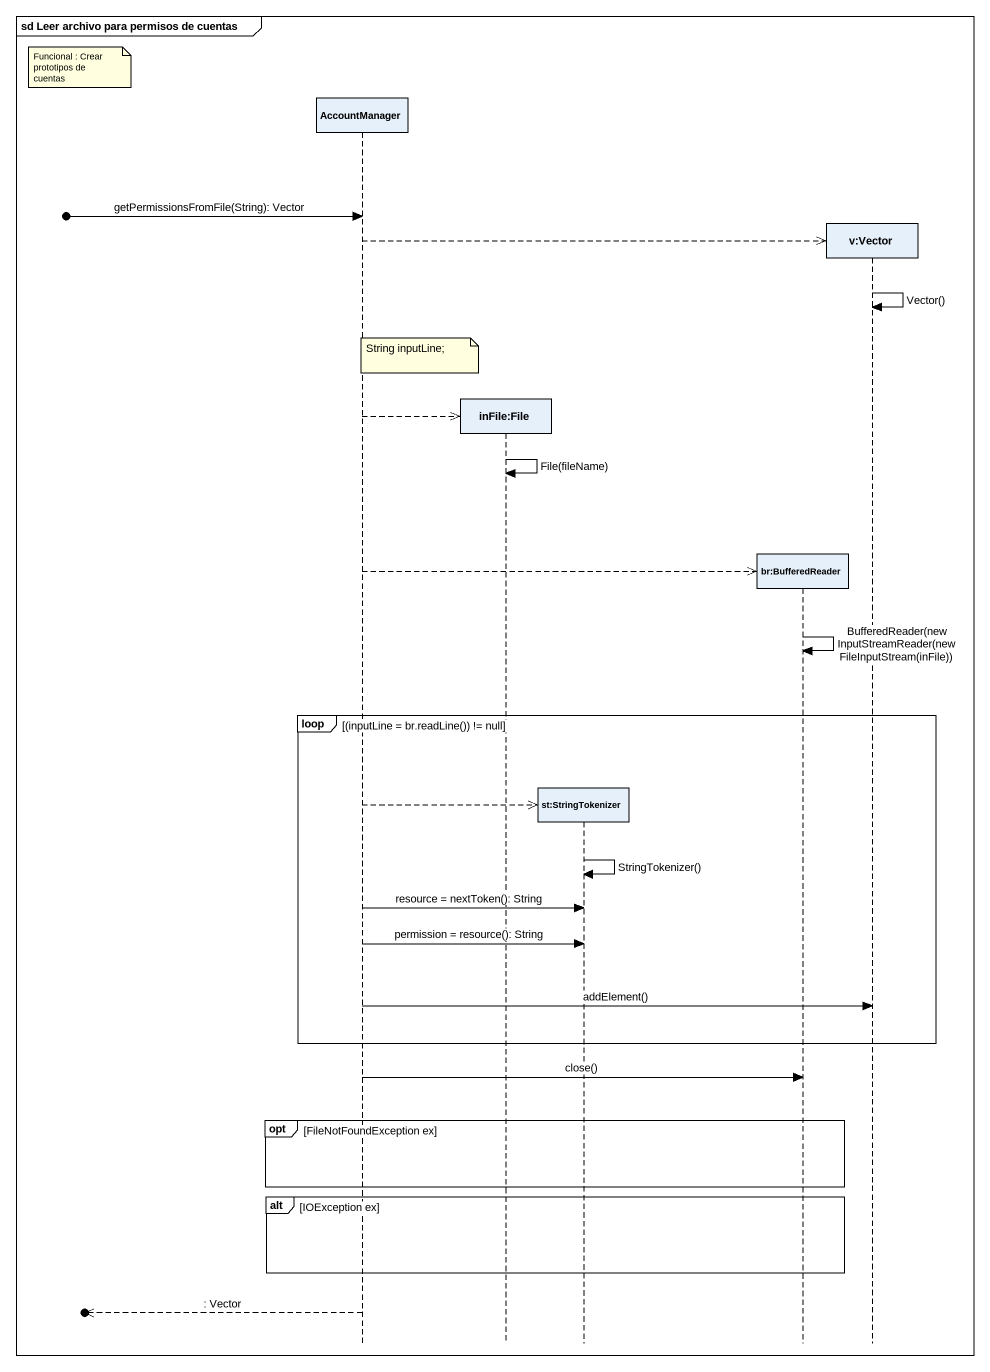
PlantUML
@startuml
mainframe sd Leer archivo para permisos de cuentas
hide footbox
participant AccountManager
participant "inFile:File" as inFile_File
participant "st:StringTokenizer" as st_StringTokenizer
participant "br:BufferedReader" as br_BufferedReader
participant "v:Vector" as v_Vector

note left of AccountManager : Funcional : Crear prototipos de cuentas
[o-> AccountManager : getPermissionsFromFile(String): Vector
AccountManager -->> v_Vector **
v_Vector -> v_Vector : Vector()
note over AccountManager : String inputLine;
AccountManager -->> inFile_File **
inFile_File -> inFile_File : File(fileName)
AccountManager -->> br_BufferedReader **
br_BufferedReader -> br_BufferedReader : BufferedReader(new InputStreamReader(new FileInputStream(inFile))
loop (inputLine = br.readLine()) != null
  AccountManager -->> st_StringTokenizer **
  st_StringTokenizer -> st_StringTokenizer : StringTokenizer()
  AccountManager -> st_StringTokenizer : resource = nextToken(): String
  AccountManager -> st_StringTokenizer : permission = resource(): String
  AccountManager -> v_Vector : addElement()
end
AccountManager -> br_BufferedReader : close()
opt FileNotFoundException ex
end
alt IOException ex
end
[o<<-- AccountManager : : Vector
@enduml
